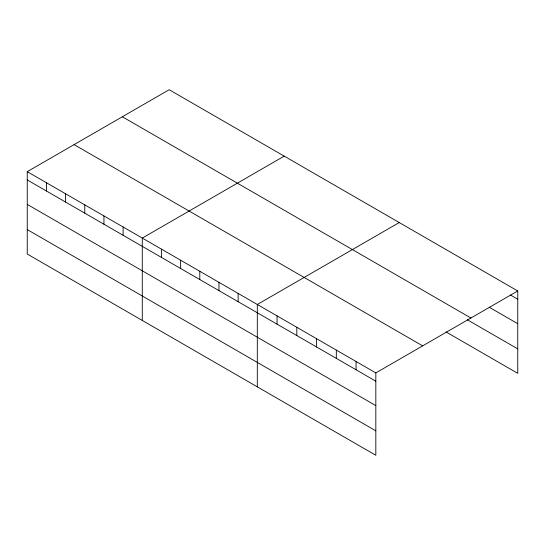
<?xml version="1.0" encoding="UTF-8"?>
<svg xmlns="http://www.w3.org/2000/svg" width="545" height="545" viewBox="0 0 545 545"><rect width="100%" height="100%" fill="white"/><g stroke="black" fill="none" stroke-linecap="round" stroke-linejoin="round"><path stroke-width="0.82" d="M27.25 171.661L375.825 372.909L375.825 455.279L27.25 254.031L27.25 171.661L169.175 89.721L517.75 290.969L517.75 373.339L446.055 331.946M284.204 156.136L142.279 238.076L142.279 320.44M399.233 222.544L257.308 304.485L257.308 386.855M375.825 372.909L517.75 290.969M510.433 295.022L517.75 299.246M489.219 307.223L517.75 323.696M122.339 116.766L470.914 318.007M467.269 319.745L517.75 348.889M74.086 144.623L422.661 345.871M27.25 179.939L375.825 381.18M27.25 204.389L375.825 405.637M27.25 229.581L375.825 430.829M356.069 361.505L356.069 369.776M336.32 350.101L336.32 358.378M316.563 338.697L316.563 346.974M296.814 327.293L296.814 335.57M277.064 315.889L277.064 324.166M238.138 293.421L238.138 301.692M218.967 282.351L218.967 290.621M199.797 271.281L199.797 279.551M180.62 260.21L180.62 268.487M161.449 249.147L161.449 257.417M123.109 227.006L123.109 235.277M103.938 215.936L103.938 224.213M84.768 204.872L84.768 213.143M65.591 193.802L65.591 202.072M46.42 182.732L46.42 191.002"/></g></svg>
